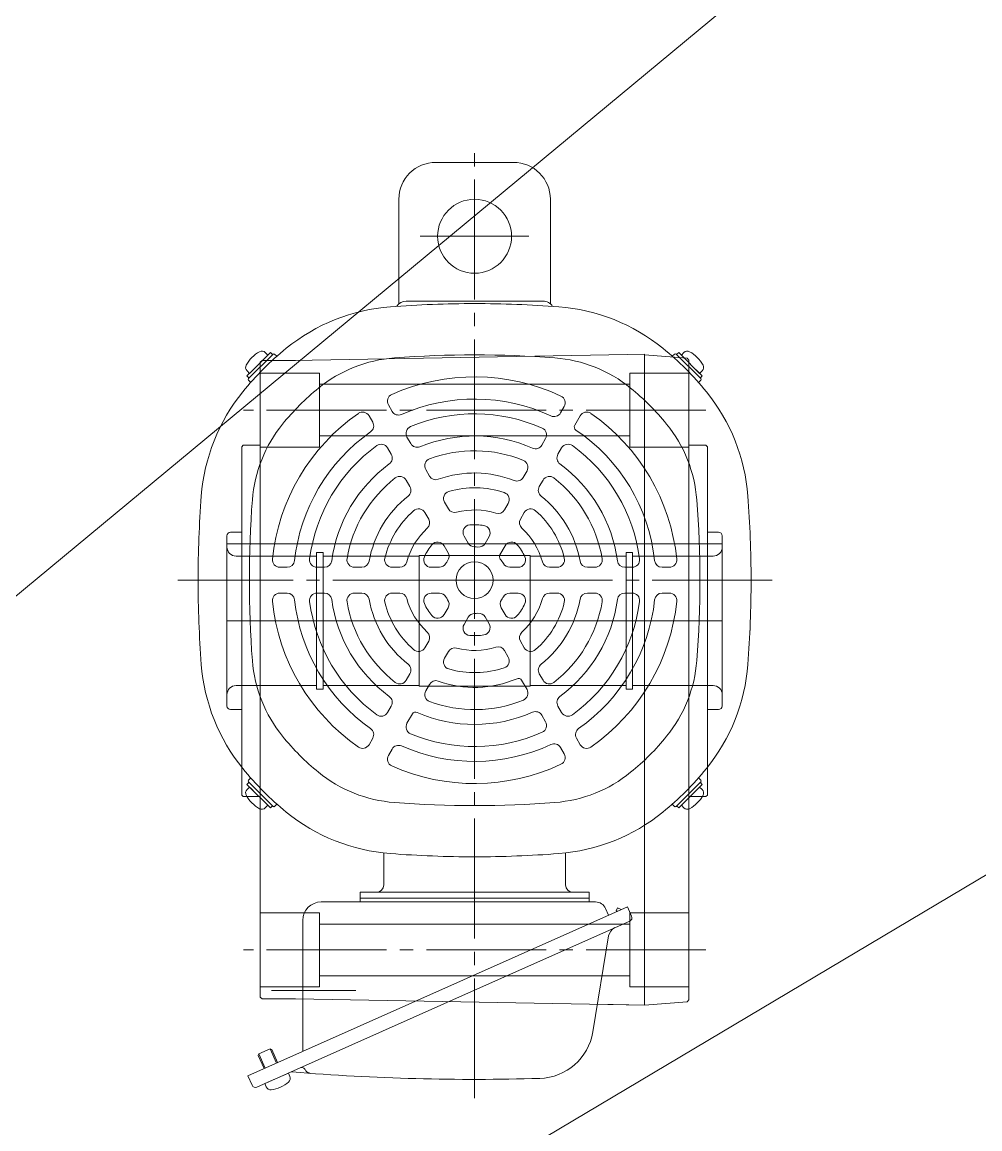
# Model space of a CAD drawing. Units: millimetres at full size. Extents: x -19442 to 19442, y -5866 to 5866.
# Drawn here: x -5775.6 to -5516.4, y 2981.9 to 3281.2 of the extents above; entities that cross this region are included whole.
import ezdxf

# ---------------------------------------------------------------- set-up
doc = ezdxf.new("R2010")
doc.units = ezdxf.units.MM
doc.header["$LTSCALE"] = 3.6
doc.linetypes.add('CHAIN2', pattern=[12, 9, -1, 1, -1])
for name, color, linetype, lineweight in [('0-3_04_HIDDEN', 7, 'Continuous', 9), ('0-4_05_CENTER', 2, 'CHAIN2', 9), ('0-6_0', 2, 'Continuous', 9), ('0-7_10_DRAFT', 1, 'Continuous', 9)]:
    doc.layers.add(name, color=color, linetype=linetype, lineweight=lineweight)

# ---------------------------------------------------------------- blocks, each defined once
blk = doc.blocks.new('A$C6246458A_1')
at = {"layer": '0-3_04_HIDDEN', "color": 1}
for p, q in [((-58, 67), (-42, 67)), ((-42, 67), (-42, 47)), ((42, 67), (58, 67)), ((-42, 64), (42, 64)), ((-42, 50), (42, 50)), ((-58, 47), (-42, 47)), ((67, 20.8), (-67, 20.8)), ((-42.75, 18.5), (-42.75, -18.5)), ((-41, 18.5), (-42.75, 18.5)), ((41, 18.5), (42.75, 18.5)), ((42.75, 18.5), (42.75, -18.5)), ((-42.75, 17.5), (-64.5, 17.5)), ((-15, 17.5), (-41, 17.5)), ((-15, -17.7), (-15, 17.7)), ((15, 17.7), (-15, 17.7)), ((15, -17.7), (15, 17.7)), ((41, 17.5), (15, 17.5)), ((64.5, 17.5), (42.75, 17.5)), ((-42.75, -17.5), (-64.5, -17.5)), ((-15, -17.5), (-41, -17.5)), ((15, -17.7), (-15, -17.7)), ((41, -17.5), (15, -17.5)), ((64.5, -17.5), (42.75, -17.5)), ((-58, -79), (-42, -79)), ((-42, -79), (-42, -99)), ((42, -79), (58, -79)), ((-42, -82), (42, -82)), ((-42, -96), (42, -96)), ((-58, -99), (-42, -99))]:
    blk.add_line(p, q, dxfattribs=at)
for points in [[(42, 67), (42, 47), (58, 47)], [(-41, 18.5), (-41, -18.5), (-42.75, -18.5)], [(41, 18.5), (41, -18.5), (42.75, -18.5)], [(42, -79), (42, -99), (58, -99)]]:
    blk.add_lwpolyline(points, dxfattribs=at)
for centre, start, end in [((-64.5, 20), 180, 270), ((64.5, 20), 270, 0), ((-64.5, -20), 90, 180), ((64.5, -20), 0, 90)]:
    blk.add_arc(centre, 2.5, start, end, dxfattribs=at)
at = {"layer": '0-4_05_CENTER', "color": 1}
for p, q in [((62.543, 57), (-62.543, 57)), ((62.543, -89), (-62.543, -89))]:
    blk.add_line(p, q, dxfattribs=at)
at = {"layer": '0-7_10_DRAFT'}
for p, q in [((46, 72.084), (41.388, 72.003)), ((46, -103.958), (46, 72)), ((57.503, 71), (46, 71.958)), ((-58, 69.925), (-58, 56.957)), ((57.503, 71), (57.999, 70.46)), ((57.999, 47.497), (57.999, 70.46)), ((57.999, 47.497), (57.999, 69.917)), ((-58, 56.957), (-58, -34.957)), ((-63, 47.1), (-62.6, 47.5)), ((-63, 47.1), (-63, 0)), ((-58, 47.5), (-62.6, 47.5)), ((57.999, -102.46), (57.999, 47.5)), ((58, 47.5), (62.6, 47.5)), ((63, 47.1), (62.6, 47.5)), ((63, 47.1), (63, 0)), ((-66, 24), (-63, 24)), ((66, 24), (62.999, 24)), ((-67, 23), (-67, 0)), ((67, 23), (67, 0)), ((9.433, 11), (-9.433, 11)), ((-67, 0), (-67, -23)), ((67, 0), (-67, 0)), ((-63, -47.1), (-63, 0)), ((63, -47.1), (63, 0)), ((67, 0), (67, -23)), ((-66, -24), (-63, -24)), ((66, -24), (62.999, -24)), ((-58, -101.758), (-58, -34.957)), ((-63, -47.1), (-62.6, -47.5)), ((-58, -47.5), (-62.6, -47.5)), ((46, -46.565), (46, -103.916)), ((58, -47.5), (62.6, -47.5)), ((63, -47.1), (62.6, -47.5)), ((46, -103.916), (-48.5, -102.258)), ((57.503, -103), (46, -103.958)), ((57.503, -103), (57.999, -102.46))]:
    blk.add_line(p, q, dxfattribs=at)
for points in [[(41.388, 72.003), (-43.991, 70.504), (-48.5, 70.425)], [(46, 72.084), (46, 68.565), (46, -46.565)], [(-48.5, 70.425), (-57.5, 70.425), (-58, 69.925)], [(-48.5, -102.258), (-57.5, -102.258), (-58, -101.758)]]:
    blk.add_lwpolyline(points, dxfattribs=at)
for centre, start, end in [((-66, 23), 90, 180), ((66, 23), 0, 90), ((-66, -23), 180, 270), ((66, -23), 270, 0)]:
    blk.add_arc(centre, 1, start, end, dxfattribs=at)
blk = doc.blocks.new('GM-SHYPF-RH 0.75kW、1／5～1／60、200V、60Hzd_1')
at = {"layer": '0-4_05_CENTER'}
for p, q in [((-57.999, -129.08), (-57.999, 128.45)), ((-72.708, 104), (-43.291, 104)), ((22.479, 11), (-138.27, 11)), ((-86.103, 0), (-29.688, 0)), ((-90.117, -100), (-112.985, -100))]:
    blk.add_line(p, q, dxfattribs=at)
at = {"layer": '0-6_0'}
for p, q in [((-68.499, 124), (-47.499, 124)), ((-78.499, 85.736), (-78.499, 114)), ((-37.499, 85.736), (-37.499, 114)), ((-39.499, 86.5), (-76.499, 86.5)), ((-119.164, 65.518), (-112.517, 72.165)), ((-114.886, 70.927), (-113.225, 72.589)), ((-113.225, 72.589), (-112.659, 72.023)), ((-112.093, 72.165), (-111.489, 71.56)), ((-3.906, 72.165), (-4.51, 71.56)), ((3.165, 65.518), (-3.482, 72.165)), ((-2.774, 72.589), (-3.34, 72.023)), ((-1.113, 70.927), (-2.774, 72.589)), ((-117.927, 67.887), (-119.588, 66.225)), ((-119.588, 66.225), (-119.023, 65.659)), ((1.928, 67.887), (3.59, 66.225)), ((3.59, 66.225), (3.024, 65.659)), ((-119.164, 65.094), (-118.56, 64.489)), ((3.165, 65.094), (2.561, 64.489)), ((-81.325, 58.402), (-80.32, 56.66)), ((-33.76, 57.984), (-34.764, 56.245)), ((-86.569, 55.484), (-85.565, 53.745)), ((-29.43, 55.484), (-30.896, 52.945)), ((-76.292, 49.683), (-75.283, 47.936)), ((-38.783, 49.285), (-39.788, 47.543)), ((-81.546, 46.785), (-80.541, 45.043)), ((-34.452, 46.785), (-35.458, 45.043)), ((-71.238, 40.929), (-70.222, 39.171)), ((-43.819, 40.562), (-44.829, 38.812)), ((-76.51, 38.062), (-75.5, 36.312)), ((-39.489, 38.062), (-40.499, 36.312)), ((-66.135, 32.091), (-65.102, 30.302)), ((-48.887, 31.784), (-49.908, 30.014)), ((-71.442, 29.284), (-70.421, 27.514)), ((-44.557, 29.284), (-45.578, 27.514)), ((-60.858, 22.951), (-59.732, 21)), ((-54.066, 22.812), (-55.146, 20.943)), ((-66.263, 20.312), (-65.183, 18.443)), ((-49.736, 20.312), (-51.151, 17.862)), ((-110.713, 14.5), (-108.702, 14.5)), ((-100.646, 14.5), (-98.629, 14.5)), ((-90.538, 14.5), (-88.508, 14.5)), ((-80.332, 14.5), (-78.266, 14.5)), ((-69.779, 14.5), (-67.526, 14.5)), ((-46.22, 14.5), (-48.473, 14.5)), ((-35.667, 14.5), (-37.732, 14.5)), ((-25.461, 14.5), (-27.491, 14.5)), ((-15.353, 14.5), (-17.37, 14.5)), ((-5.286, 14.5), (-7.297, 14.5)), ((-110.713, 7.5), (-108.702, 7.5)), ((-100.646, 7.5), (-98.629, 7.5)), ((-90.538, 7.5), (-88.508, 7.5)), ((-80.332, 7.5), (-78.266, 7.5)), ((-69.779, 7.5), (-67.526, 7.5)), ((-46.22, 7.5), (-48.473, 7.5)), ((-35.667, 7.5), (-37.732, 7.5)), ((-25.461, 7.5), (-27.491, 7.5)), ((-15.353, 7.5), (-17.37, 7.5)), ((-5.286, 7.5), (-7.297, 7.5)), ((-66.263, 1.688), (-65.183, 3.557)), ((-49.736, 1.688), (-50.816, 3.557)), ((-60.858, -0.951), (-59.732, 1)), ((-54.066, -0.812), (-55.146, 1.057)), ((16.497, -2.5), (16.601, -2.5)), ((-71.442, -7.284), (-70.421, -5.514)), ((-44.557, -7.284), (-45.578, -5.514)), ((-66.135, -10.091), (-65.102, -8.302)), ((-48.887, -9.784), (-49.908, -8.014)), ((-76.51, -16.062), (-75.5, -14.312)), ((-39.489, -16.062), (-40.499, -14.312)), ((-71.238, -18.929), (-70.222, -17.171)), ((-43.819, -18.562), (-45.267, -16.053)), ((-81.546, -24.785), (-80.541, -23.043)), ((-34.452, -24.785), (-35.458, -23.043)), ((-76.292, -27.683), (-74.841, -25.171)), ((-38.783, -27.285), (-39.788, -25.543)), ((-86.569, -33.484), (-85.565, -31.745)), ((-29.43, -33.484), (-30.434, -31.745)), ((-81.325, -36.402), (-80.32, -34.66)), ((-33.76, -35.984), (-34.764, -34.245)), ((-120.999, -47.1), (-120.999, -39.592)), ((-120.999, -47.1), (-120.999, -39.593)), ((5.001, -47.1), (5.001, -39.592)), ((5.001, -47.1), (5.001, -39.592)), ((-119.588, -44.225), (-119.023, -43.659)), ((-117.927, -45.887), (-119.588, -44.225)), ((-119.164, -43.094), (-118.56, -42.489)), ((-119.164, -43.518), (-112.517, -50.165)), ((3.165, -43.518), (-3.482, -50.165)), ((1.928, -45.887), (3.59, -44.225)), ((3.165, -43.094), (2.561, -42.489)), ((3.59, -44.225), (3.024, -43.659)), ((-120.999, -47.1), (-120.599, -47.5)), ((-120.999, -47.1), (-120.599, -47.5)), ((-119.606, -47.5), (-120.599, -47.5)), ((-119.606, -47.5), (-120.599, -47.5)), ((3.607, -47.5), (4.601, -47.5)), ((3.607, -47.5), (4.601, -47.5)), ((5.001, -47.1), (4.601, -47.5)), ((5.001, -47.1), (4.601, -47.5)), ((-115.999, -101.758), (-115.999, -50.872)), ((-114.886, -48.927), (-113.225, -50.589)), ((-113.225, -50.589), (-112.659, -50.023)), ((-112.093, -50.165), (-111.489, -49.56)), ((-3.906, -50.165), (-4.51, -49.56)), ((-2.774, -50.589), (-3.34, -50.023)), ((-1.113, -48.927), (-2.774, -50.589)), ((-115.999, -101.758), (-115.999, -50.884)), ((0, -102.46), (0, -50.884)), ((-11.999, -103.958), (-11.999, -55.325)), ((-82.599, -71.4), (-82.599, -63.2)), ((-33.399, -71.4), (-33.399, -63.2)), ((-88.999, -75), (-88.999, -73.4)), ((-88.999, -73.4), (-26.999, -73.4)), ((-16.648, -77.305), (-119.331, -123.023)), ((-25.308, -76), (-99.499, -76)), ((-26.999, -75), (-88.999, -75)), ((-88.999, -75), (-88.999, -76)), ((-57.999, -75), (-88.999, -75)), ((-26.999, -75), (-26.999, -76)), ((-21.764, -79.583), (-22.567, -77.78)), ((-19.343, -77.635), (-19.655, -78.371)), ((-18.342, -78.059), (-19.343, -77.635)), ((-15.51, -79.863), (-16.648, -77.305)), ((-19.341, -78.504), (-19.655, -78.371)), ((-104.499, -81), (-104.499, -116.419)), ((-16.016, -81.184), (-57.999, -99.876)), ((-21.76, -85.221), (-26.019, -111.176)), ((-57.999, -99.876), (-116.872, -126.087)), ((-115.499, -102.258), (-115.999, -101.758)), ((-106.499, -102.258), (-115.499, -102.258)), ((-104.499, -102.293), (-106.499, -102.258)), ((-11.999, -103.916), (-106.499, -102.258)), ((-11.999, -103.916), (-24.79, -103.692)), ((-0.497, -103), (-11.999, -103.958)), ((-0.497, -103), (-11.999, -103.958)), ((-0.497, -103), (0, -102.46)), ((-113.32, -115.749), (-116.335, -117.091)), ((-112.858, -115.926), (-113.32, -115.749)), ((-111.612, -119.586), (-113.32, -115.749)), ((-111.292, -119.443), (-112.858, -115.926)), ((-116.512, -117.553), (-116.335, -117.091)), ((-114.946, -121.07), (-116.512, -117.553)), ((-114.626, -120.928), (-116.335, -117.091)), ((-108.376, -122.305), (-114.771, -125.152)), ((-108.376, -122.305), (-114.771, -125.152)), ((-108.376, -122.305), (-107.978, -123.199)), ((-118.192, -125.581), (-119.331, -123.023)), ((-114.771, -125.152), (-114.372, -126.046))]:
    blk.add_line(p, q, dxfattribs=at)
at = {"layer": '0-6_0', "color": 134}
for p, q in [((-113.932, 71.882), (-118.881, 66.932)), ((-113.932, 71.882), (-114.624, 72.574)), ((-2.067, 71.882), (-1.375, 72.574)), ((-2.067, 71.882), (2.882, 66.932)), ((-113.932, -49.882), (-118.881, -44.932)), ((-2.067, -49.882), (2.882, -44.932)), ((-113.932, -49.882), (-114.624, -50.574)), ((-2.067, -49.882), (-1.375, -50.574))]:
    blk.add_line(p, q, dxfattribs=at)
for points in [[(-113.932, 71.882), (-118.881, 66.932), (-119.574, 67.624)], [(-2.067, 71.882), (2.882, 66.932), (3.575, 67.624)], [(-113.932, -49.882), (-118.881, -44.932), (-119.574, -45.624)], [(-2.067, -49.882), (2.882, -44.932), (3.575, -45.624)]]:
    blk.add_lwpolyline(points, dxfattribs=at)
at = {"layer": '0-6_0'}
for points in [[(-0.497, -103), (0, -102.46), (0, -50.884)], [(-57.999, -75), (-26.999, -75), (-26.999, -73.4)], [(-106.499, -102.258), (-115.499, -102.258), (-115.999, -101.758)]]:
    blk.add_lwpolyline(points, dxfattribs=at)
for centre, radius in [((-57.999, 104), 10), ((-57.999, 11), 5)]:
    blk.add_circle(centre, radius, dxfattribs=at)
for centre, radius, start, end in [((-68.499, 114), 10, 90, 180), ((-47.499, 114), 10, 0, 90), ((-76.918, 34.283), 50.8, 94.33985, 129.09457), ((-57.999, -215), 300.8, 90, 94.33985), ((-76.499, 83.5), 3, 90, 148.63542), ((-57.999, -215), 300.8, 85.66015, 90), ((-39.499, 83.5), 3, 30.81986, 90), ((-39.081, 34.283), 50.8, 50.90543, 85.66015), ((-57.999, 11), 80.8, 129.09457, 140.90543), ((-112.305, 71.953), 0.3, 45, 135), ((-57.999, -215), 286.944, 85.66015, 94.33985), ((-57.999, 11), 80.8, 39.09457, 50.90543), ((-3.694, 71.953), 0.3, 45, 135), ((-76.918, 34.283), 36.944, 94.33985, 129.09457), ((-39.081, 34.283), 36.944, 50.90543, 85.66015), ((-57.999, 11), 55, 64.8706, 114.04349), ((-118.952, 65.306), 0.3, 135, 225), ((-57.999, 11), 66.944, 129.09457, 140.90543), ((-57.999, 11), 66.944, 39.09457, 50.90543), ((2.953, 65.306), 0.3, 315, 45), ((-81.283, 29.918), 50.8, 140.90543, 175.66015), ((-79.593, 59.402), 2, 114.04349, 210), ((-57.999, 11), 49, 65.06209, 113.809), ((-35.492, 58.984), 2, 330, 64.8706), ((-34.716, 29.918), 50.8, 4.33985, 39.09457), ((-57.999, 11), 55, 124.8706, 174.04349), ((-88.301, 54.484), 2, 30, 124.8706), ((-78.588, 57.66), 2, 210, 293.809), ((-57.999, 11), 45, 66.00707, 112.65134), ((-36.496, 57.245), 2, 245.06209, 330), ((-27.698, 54.484), 2, 55.1294, 150), ((-57.999, 11), 55, 5.95651, 55.1294), ((-81.283, 29.918), 36.944, 140.90543, 175.66015), ((-57.999, 11), 49, 125.06209, 173.809), ((-87.297, 52.745), 2, 305.06209, 30), ((-74.56, 50.683), 2, 112.65134, 210), ((-40.515, 50.285), 2, 330, 66.00707), ((-30.03, 52.445), 1, 150, 235.98601), ((-57.999, 11), 49, 6.191, 55.98601), ((-34.716, 29.918), 36.944, 4.33985, 39.09457), ((-73.551, 48.936), 2, 210, 292.29074), ((-57.999, 11), 39, 66.30126, 112.29074), ((-57.999, 11), 45, 126.00707, 172.65134), ((-83.279, 45.785), 2, 30, 126.00707), ((-82.273, 44.043), 2, 306.30126, 30), ((-57.999, 11), 35, 67.83748, 110.40593), ((-41.52, 48.543), 2, 246.30126, 330), ((-33.726, 44.043), 2, 150, 233.69874), ((-32.72, 45.785), 2, 53.99293, 150), ((-57.999, 11), 45, 7.34866, 53.99293), ((-57.999, 11), 39, 126.30126, 172.29074), ((-69.506, 41.929), 2, 110.40593, 210), ((-45.551, 41.562), 2, 330, 67.83748), ((-57.999, 11), 39, 7.70926, 53.69874), ((-78.242, 37.062), 2, 30, 127.83748), ((-68.49, 40.171), 2, 210, 289.78052), ((-57.999, 11), 29, 68.34662, 109.78052), ((-37.756, 37.062), 2, 52.16252, 150), ((-57.999, 11), 35, 127.83748, 170.40593), ((-77.232, 35.312), 2, 308.34662, 30), ((-57.999, 11), 25, 71.28282, 106.16478), ((-46.561, 39.812), 2, 248.34662, 330), ((-38.767, 35.312), 2, 150, 231.65338), ((-57.999, 11), 35, 9.59407, 52.16252), ((168.001, 11), 300.8, 175.66015, 180), ((-57.999, 11), 29, 128.34662, 169.78052), ((-64.403, 33.091), 2, 106.16478, 210), ((-50.619, 32.784), 2, 330, 71.28282), ((-57.999, 11), 29, 10.21948, 51.65338), ((-283.999, 11), 300.8, 0, 4.33985), ((168.001, 11), 286.944, 175.66015, 184.33985), ((-73.174, 28.284), 2, 30, 131.28282), ((-63.37, 31.302), 2, 210, 284.81689), ((-57.999, 11), 19, 72.37362, 104.81689), ((-51.64, 31.014), 2, 252.37362, 330), ((-42.825, 28.284), 2, 48.71718, 150), ((-283.999, 11), 286.944, 355.66015, 4.33985), ((-57.999, 11), 25, 131.28282, 166.16478), ((-72.153, 26.514), 2, 312.37363, 30), ((-43.846, 26.514), 2, 150, 227.62637), ((-57.999, 11), 25, 13.83522, 48.71718), ((-57.999, 11), 19, 132.37363, 164.81689), ((-59.126, 23.951), 2, 94.971, 210), ((-57.999, 11), 15, 80.25225, 94.971), ((-55.798, 23.812), 2, 330, 80.25225), ((-57.999, 11), 19, 15.18311, 47.62637), ((-67.995, 19.312), 2, 30, 140.25225), ((-57.999, 22), 2, 210, 270), ((-48.004, 19.312), 2, 39.74775, 150), ((-57.999, 11), 15, 140.25225, 154.971), ((-66.915, 17.443), 2, 324.14774, 30), ((-57.999, 11), 9, 84.14774, 90), ((-56.878, 21.943), 2, 264.14774, 330), ((-57.999, 11), 15, 25.029, 39.74775), ((-110.713, 16.5), 2, 174.04349, 270), ((-108.702, 16.5), 2, 270, 353.809), ((-100.646, 16.5), 2, 172.65134, 270), ((-98.629, 16.5), 2, 270, 352.29074), ((-90.538, 16.5), 2, 170.40593, 270), ((-88.508, 16.5), 2, 270, 349.78052), ((-80.332, 16.5), 2, 166.16478, 270), ((-78.266, 16.5), 2, 270, 344.81689), ((-69.779, 16.5), 2, 154.971, 270), ((-67.526, 16.5), 2, 270, 330), ((-57.999, 11), 9, 144.14774, 150), ((-50.285, 17.362), 1, 150, 219.51268), ((-57.999, 11), 9, 30, 39.51268), ((-48.473, 16.5), 2, 210, 270), ((-46.22, 16.5), 2, 270, 25.029), ((-37.732, 16.5), 2, 195.18311, 270), ((-35.667, 16.5), 2, 270, 13.83522), ((-27.491, 16.5), 2, 190.21948, 270), ((-25.461, 16.5), 2, 270, 9.59407), ((-17.37, 16.5), 2, 187.70926, 270), ((-15.353, 16.5), 2, 270, 7.34866), ((-7.297, 16.5), 2, 186.191, 270), ((-5.286, 16.5), 2, 270, 5.95651), ((168.001, 11), 300.8, 180, 184.33985), ((-283.999, 11), 300.8, 355.66015, 0), ((-110.713, 5.5), 2, 90, 185.95651), ((-108.702, 5.5), 2, 6.191, 90), ((-100.646, 5.5), 2, 90, 187.34866), ((-98.629, 5.5), 2, 7.70926, 90), ((-90.538, 5.5), 2, 90, 189.59407), ((-88.508, 5.5), 2, 10.21948, 90), ((-80.332, 5.5), 2, 90, 193.83522), ((-78.266, 5.5), 2, 15.18311, 90), ((-57.999, 11), 19, 195.18311, 227.62637), ((-69.779, 5.5), 2, 90, 205.029), ((-67.526, 5.5), 2, 30, 90), ((-57.999, 11), 9, 210, 215.85226), ((-57.999, 11), 9, 324.14774, 330), ((-48.473, 5.5), 2, 90, 150), ((-46.22, 5.5), 2, 334.971, 90), ((-57.999, 11), 19, 312.37363, 344.81689), ((-37.732, 5.5), 2, 90, 164.81689), ((-35.667, 5.5), 2, 346.16478, 90), ((-27.491, 5.5), 2, 90, 169.78052), ((-25.461, 5.5), 2, 350.40593, 90), ((-17.37, 5.5), 2, 90, 172.29074), ((-15.353, 5.5), 2, 352.65134, 90), ((-7.297, 5.5), 2, 90, 173.809), ((-5.286, 5.5), 2, 354.04349, 90), ((-57.999, 11), 55, 185.95651, 235.1294), ((-57.999, 11), 49, 186.191, 234.93791), ((-57.999, 11), 45, 187.34866, 233.99293), ((-57.999, 11), 39, 187.70926, 233.69874), ((-57.999, 11), 35, 189.59407, 232.16252), ((-57.999, 11), 29, 190.21948, 231.65338), ((-57.999, 11), 25, 193.83522, 228.71718), ((-57.999, 11), 15, 205.029, 219.74775), ((-66.915, 4.557), 2, 330, 35.85226), ((-49.084, 4.557), 2, 144.14774, 210), ((-57.999, 11), 15, 320.25225, 334.971), ((-57.999, 11), 25, 311.28282, 346.16478), ((-57.999, 11), 29, 308.34662, 349.78052), ((-57.999, 11), 35, 307.83748, 350.40593), ((-57.999, 11), 39, 306.30126, 352.29074), ((-57.999, 11), 45, 306.00707, 352.65134), ((-57.999, 11), 49, 305.06209, 353.809), ((-57.999, 11), 55, 304.8706, 354.04349), ((-67.995, 2.688), 2, 219.74775, 330), ((-57.999, 0), 2, 90, 150), ((-57.999, 11), 9, 270, 275.85226), ((-56.878, 0.057), 2, 30, 95.85226), ((-48.004, 2.688), 2, 210, 320.25225), ((-59.126, -1.951), 2, 150, 265.029), ((-55.798, -1.812), 2, 279.74775, 30), ((-72.153, -4.514), 2, 330, 47.62637), ((-57.999, 11), 15, 265.029, 279.74775), ((-43.846, -4.514), 2, 132.37363, 210), ((-73.174, -6.284), 2, 228.71718, 330), ((-63.37, -9.302), 2, 75.18311, 150), ((-57.999, 11), 19, 255.18311, 287.62638), ((-51.64, -9.014), 2, 30, 107.62638), ((-42.825, -6.284), 2, 210, 311.28282), ((-81.283, -7.918), 50.8, 184.33985, 219.09457), ((-81.283, -7.918), 36.944, 184.33985, 219.09457), ((-77.232, -13.312), 2, 330, 51.65338), ((-64.403, -11.091), 2, 150, 253.83522), ((-50.619, -10.784), 2, 288.71718, 30), ((-38.767, -13.312), 2, 128.34662, 210), ((-34.716, -7.918), 36.944, 320.90543, 355.66015), ((-34.716, -7.918), 50.8, 320.90543, 355.66015), ((-57.999, 11), 25, 253.83522, 288.71718), ((-78.242, -15.062), 2, 232.16252, 330), ((-68.49, -18.171), 2, 70.21948, 150), ((-57.999, 11), 29, 250.21948, 293.30023), ((-46.133, -16.553), 1, 30, 113.30023), ((-37.756, -15.062), 2, 210, 307.83748), ((-82.273, -22.043), 2, 330, 53.69874), ((-69.506, -19.929), 2, 150, 249.59407), ((-45.551, -19.562), 2, 292.16252, 30), ((-33.726, -22.043), 2, 126.30126, 210), ((-57.999, 11), 35, 249.59407, 292.16252), ((-83.279, -23.785), 2, 233.99293, 330), ((-73.975, -25.671), 1, 66.45945, 150), ((-57.999, 11), 39, 246.45945, 293.69874), ((-41.52, -26.543), 2, 30, 113.69874), ((-32.72, -23.785), 2, 210, 306.00707), ((-87.297, -30.745), 2, 330, 54.93791), ((-74.56, -28.683), 2, 150, 247.34866), ((-40.515, -28.285), 2, 293.99293, 30), ((-28.702, -30.745), 2, 125.06209, 210), ((-57.999, 11), 66.944, 219.09457, 230.90543), ((-57.999, 11), 45, 247.34866, 293.99293), ((-57.999, 11), 66.944, 309.09457, 320.90543), ((-88.301, -32.484), 2, 235.1294, 330), ((-78.588, -35.66), 2, 66.191, 150), ((-57.999, 11), 49, 246.191, 294.93791), ((-36.496, -35.245), 2, 30, 114.93791), ((-27.698, -32.484), 2, 210, 304.8706), ((-79.593, -37.402), 2, 150, 245.95651), ((-57.999, 11), 55, 245.95651, 295.1294), ((-35.492, -36.984), 2, 295.1294, 30), ((-57.999, 11), 80.8, 219.09457, 230.90543), ((-76.918, -12.283), 36.944, 230.90543, 265.66015), ((-39.081, -12.283), 36.944, 274.33985, 309.09457), ((-57.999, 11), 80.8, 309.09457, 320.90543), ((-118.952, -43.306), 0.3, 135, 225), ((2.953, -43.306), 0.3, 315, 45), ((-112.305, -49.953), 0.3, 225, 315), ((-57.999, 237), 286.944, 265.66015, 274.33985), ((-3.694, -49.953), 0.3, 225, 315), ((-76.918, -12.283), 50.8, 230.90543, 265.66015), ((-39.081, -12.283), 50.8, 274.33985, 309.09457), ((-79.399, -63.2), 3.2, 172.23631, 180), ((-36.599, -63.2), 3.2, 0, 7.76369), ((-57.999, 237), 300.8, 265.66015, 270), ((-57.999, 237), 300.8, 270, 274.33985), ((-84.599, -71.4), 2, 270, 0), ((-31.399, -71.4), 2, 180, 270), ((-99.499, -81), 5, 90, 180), ((-25.308, -79), 3, 24, 90), ((-16.423, -80.27), 1, 294, 24), ((-18.799, -85.707), 3, 114, 170.68188), ((-40.821, -108.748), 15, 271.68277, 350.68188), ((-107.403, -122.966), 1, 85.28487, 114), ((-57.999, 476), 600, 265.28487, 271.68277), ((-104.772, -121.795), 1, 24, 114), ((-102.122, -120.37), 2, 204, 265.76866), ((-117.279, -125.174), 1, 204, 294), ((-114.176, -117.882), 9, 277.39845, 310.60153), ((-109.165, -123.728), 1.3, 310.60153, 24), ((-113.185, -125.518), 1.3, 203.99998, 277.39845)]:
    blk.add_arc(centre, radius, start, end, dxfattribs=at)
at = {"layer": '0-6_0', "color": 134}
for centre, radius, start, end in [((-111.881, 64.882), 9, 118.39847, 151.60155), ((-115.543, 71.655), 1.3, 45, 118.39847), ((-0.456, 71.655), 1.3, 61.60153, 135), ((-4.118, 64.882), 9, 28.39845, 61.60153), ((-118.654, 68.544), 1.3, 151.60155, 225), ((2.655, 68.544), 1.3, 315, 28.39845), ((-118.654, -46.544), 1.3, 135, 208.39845), ((-111.881, -42.882), 9, 208.39845, 241.60153), ((-4.118, -42.882), 9, 298.39847, 331.60155), ((2.655, -46.544), 1.3, 331.60155, 45), ((-115.543, -49.655), 1.3, 241.60153, 315), ((-0.456, -49.655), 1.3, 225, 298.39847)]:
    blk.add_arc(centre, radius, start, end, dxfattribs=at)
at = {"layer": '0-7_10_DRAFT'}
blk.add_blockref('A$C6246458A_1', (-57.999, 0), dxfattribs=at)

msp = doc.modelspace()

# ---------------------------------------------------------------- linework, layer by layer
at = {"layer": '0-6_0', "color": 3}
for p, q in [((-4558.588, 4136.062), (-8416.094, 938.682)), ((-4753.56, 3503.112), (-5690.234, 2946.235))]:
    msp.add_line(p, q, dxfattribs=at)

# ---------------------------------------------------------------- block references
at = {"layer": '0-6_0'}
msp.add_blockref('GM-SHYPF-RH 0.75kW、1／5～1／60、200V、60Hzd_1', (-5595.148, 3119.257), dxfattribs=at)

doc.saveas('drawing.dxf')
